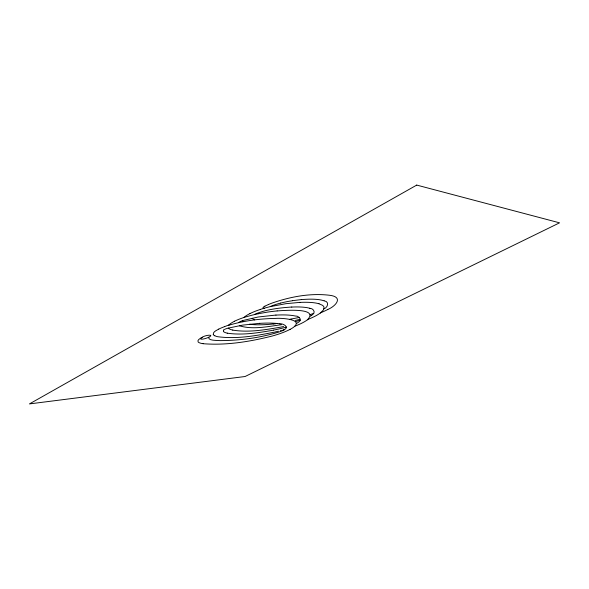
<?xml version="1.0" encoding="UTF-8"?>
<svg xmlns="http://www.w3.org/2000/svg" width="589" height="589" viewBox="0 0 589 589"><rect width="100%" height="100%" fill="white"/><g stroke="black" fill="none" stroke-linecap="round" stroke-linejoin="round"><path stroke-width="0.88" d="M307.34 319.864C320.239 306.921 281.387 310.749 277.161 310.911M320.283 313.046L323.383 310.02L324.046 307.399A73.389 14.88 -19.5 0 0 322.36 305.249L319.024 303.762M296.473 323.427L296.804 323.251A8.636 1.708 -20.1 0 0 298.888 321.933C302.599 320.011 298.638 315.468 295.052 315.962A135.993 26.24 -18.5 0 0 275.895 315.108M311.448 315.439A12.17 2.444 -20.2 0 0 312.258 314.85C316.109 312.847 313.525 308.261 309.814 308.283M224.416 326.704L228.996 324.937M290.009 329.428L291.555 328.559A17.074 3.335 -19.9 0 0 293.602 327.226C304.204 319.002 280.187 317.927 275.888 318.406C259.985 318.656 244.008 320.718 228.731 325.253M294.868 326.188L296.628 325.489A17.346 3.438 -20.1 0 0 300.898 323.626L301.296 323.435A18.075 3.578 -20.1 0 0 307.303 319.879M238.781 322.507L239.001 322.323A4.631 1.016 -19.4 0 1 239.635 321.903L240.054 321.675M208.786 337.32C207.681 340.876 217.326 340.28 219.874 340.619C240.15 340.53 260.588 337.85 279.944 331.703A7.215 1.414 -19.9 0 0 283.316 330.348A5.301 1.031 -19.9 0 0 284.701 329.56C289.243 327.02 283.103 323.236 279.9 323.84M323.943 308.901C327.801 307.51 329.685 301.656 324.208 300.795M202.483 337.188L201.49 337.74A5.846 1.259 -18.8 0 0 201.629 339.19A5.846 1.259 -18.8 0 0 207.608 337.747C216.163 334.044 205.384 334.832 202.299 337.276M201.917 337.475C200.459 338.425 196.969 339.779 198.162 341.988A38.02 8.143 -19.2 0 0 199.156 342.658L199.237 342.71A65.313 14.121 -19.6 0 0 203.08 343.689M290.053 329.398L290.097 329.376A17.302 3.387 -19.9 0 1 280.128 333.573L279.716 333.727A29.87 5.927 -19.9 0 1 272.258 336.017C249.751 341.716 226.294 345.544 203.043 343.704M327.926 309.416C335.723 306.184 343.991 296.922 329.442 295.244C310.094 292.976 290.384 296.731 272.111 303.055A20.696 4.609 -19.9 0 0 269.769 303.968L268.348 304.565M218.696 329.126C216.737 330.392 212.894 331.614 213.284 334.508M264.917 306.155L264.137 306.582A4.719 1.068 -19.8 0 0 263.047 307.591L263.011 307.73A6.229 1.414 -19.8 0 0 263.739 308.202L263.85 308.209A5.986 1.355 -19.8 0 0 264.093 308.224L264.299 308.224M264.984 306.118L268.297 304.587M224.166 326.792L221.928 327.668A13.584 2.938 -19.1 0 0 218.762 329.096M313.495 313.51L310.131 314.585M260.279 309.461L259.661 309.667A21.631 4.764 -19.6 0 0 256.819 310.661A17.832 3.939 -19.6 0 0 249.942 313.584M300.066 320.254L299.853 320.32A31.165 6.405 -20.3 0 1 295.45 321.587M259.727 323.317L242.58 325.128L228.053 328.154A6.346 1.369 -19.1 0 0 225.292 329.067A2.268 0.493 -19.1 0 0 225.072 329.177M284.421 329.604L284.031 329.715M283.648 329.825L283.257 329.928M282.286 330.193L281.895 330.304M280.953 330.547L280.393 330.694M280.703 303.07L278.501 303.659A16.477 3.644 -19.9 0 0 273.517 305.235A10.315 2.297 -19.9 0 0 272.243 305.728L271.882 305.868A7.863 1.752 -19.9 0 0 270.204 306.611M278.398 331.202L274.503 332.122M299.816 319.378L295.199 320.445M273.9 332.255C255.523 335.863 236.498 339.22 217.761 336.717A78.499 17.184 -20 0 1 216.347 336.363L214.749 335.759M283.626 326.512L283.471 326.549A81.253 17.398 -20.6 0 1 279.878 327.285C264.395 329.958 248.374 332.66 232.699 330.105M258.173 313.775L266.684 312.236A97.973 19.724 -18.9 0 1 277.139 310.926M273.267 330.208C258.159 332.837 242.55 335.45 227.236 333.168M281.498 324.716C267.767 326.475 252.983 329.958 239.392 325.769M292.078 318.848L294.934 318.318A67.779 14.592 -20.7 0 0 299.116 317.449M291.607 318.936L289.965 319.216M292.358 300.692L301.384 299.58M277.529 323.508L277.058 323.575M275.873 323.714L273.767 323.957M275.983 315.056L258.225 316.985L243.073 320.475A5.294 1.156 -19.3 0 0 240.341 321.52M300.051 302.363L285.783 303.703L270.616 306.56A32.947 7.156 -19.6 0 0 260.286 309.431M291.791 307.024C279.584 307.819 266.294 309.402 255.236 314.092A5.434 1.2 -19.6 0 0 254.382 314.548M249.537 324.193L250.48 324.325A141.404 32.056 -21.5 0 0 273.848 323.913M254.684 319.893L253.933 319.584A56.353 12.421 -20.4 0 1 252.939 319.002L252.239 318.274M242.94 321.719L242.381 320.725M214.779 335.745A42.798 9.269 -19.5 0 1 213.255 334.515M307.929 319.4A19.319 3.88 -20.3 0 0 315.586 315.94A20.247 4.064 -20.3 0 0 320.217 313.083M299.978 302.4A129.757 25.798 -18.8 0 1 319.024 303.762M249.898 313.613A16.058 3.556 -19.6 0 0 246.681 315.402L246.401 315.579A17.854 3.946 -19.6 0 0 243.868 317.523M258.166 313.782A46.111 9.755 -19.3 0 0 252.195 315.137L246.084 316.823A18.325 3.998 -19.4 0 0 234.444 321.226M229.025 324.929A15.631 3.424 -19.4 0 1 234.437 321.27M280.739 303.033A45.228 9.696 -19.7 0 1 292.24 300.773M301.303 299.624A110.563 22.397 -19.1 0 1 324.083 300.854M286.468 327.079A49.888 10.344 -20.2 0 1 273.392 330.127M227.31 333.138A54.762 11.905 -19.9 0 1 223.746 331.776M223.665 331.32A14.475 3.122 -19.3 0 1 223.791 329.877M224.063 329.774A2.29 0.493 -19.1 0 1 224.38 329.531M291.71 307.075A123.138 24.363 -18.8 0 1 309.836 308.275M311.286 315.549A9.903 1.988 -20.3 0 1 310.337 316.124M232.795 330.068A65.165 14.313 -20.1 0 1 228.296 328.11M327.801 309.483A20.652 4.197 -20.5 0 1 320.637 312.781M259.639 323.361A152.374 28.53 -18.1 0 1 279.93 323.825M416.732 185.086L29.45 403.914L245.083 376.511L559.55 222.833L416.732 185.086"/></g></svg>
